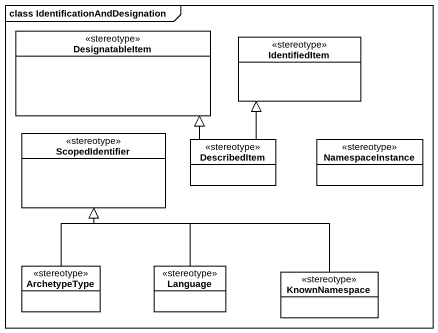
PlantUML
@startuml
mainframe class IdentificationAndDesignation
hide circle
hide empty members
class DesignatableItem <<stereotype>>
class IdentifiedItem <<stereotype>>
class ScopedIdentifier <<stereotype>>
class DescribedItem <<stereotype>>
class NamespaceInstance <<stereotype>>
class ArchetypeType <<stereotype>>
class Language <<stereotype>>
class KnownNamespace <<stereotype>>
DescribedItem -up-|> DesignatableItem
DescribedItem -up-|> IdentifiedItem
ArchetypeType -up-|> ScopedIdentifier
Language -up-|> ScopedIdentifier
KnownNamespace -left-|> ScopedIdentifier
@enduml
